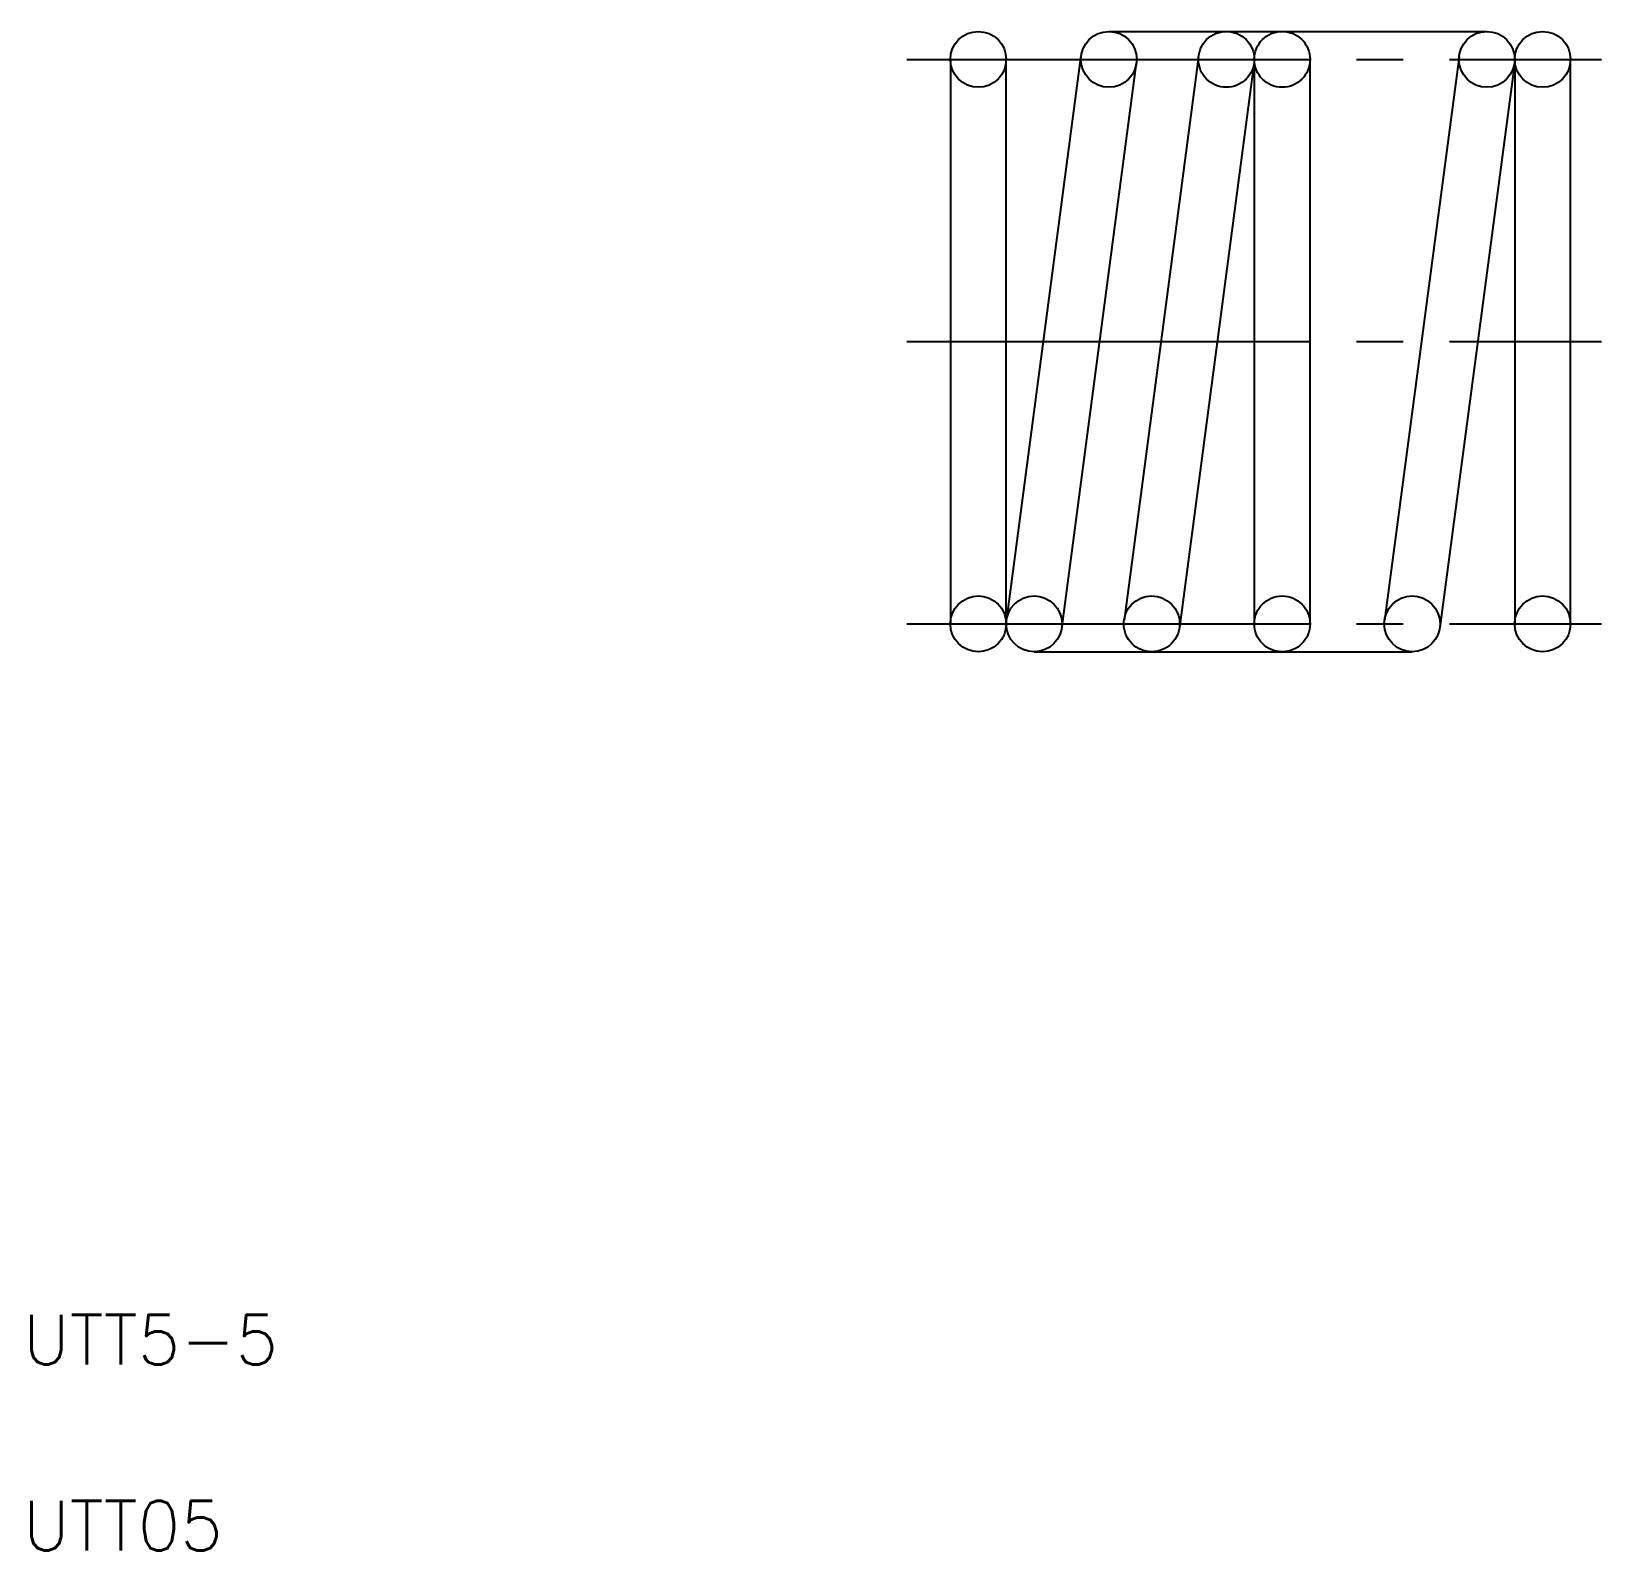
# Model space of a CAD drawing. Extents: x 3.9 to 16.6, y 2.5 to 14.7.
import ezdxf

# ---------------------------------------------------------------- set-up
doc = ezdxf.new("R2010")
doc.units = 0
doc.header["$LTSCALE"] = 0.25
doc.linetypes.add('CENTER', pattern=[17.5, 13, -1.5, 1.5, -1.5])
doc.linetypes.add('PHANTOM', pattern=[63.5, 31.75, -6.35, 6.35, -6.35, 6.35, -6.35])
doc.layers.get('0').update_dxf_attribs({"linetype": 'CONTINUOUS'})
doc.layers.add('CENTER', color=1, linetype='CENTER')
doc.styles.get("Standard").update_dxf_attribs({"font": 'txt.shx'})

msp = doc.modelspace()

# ---------------------------------------------------------------- linework, layer by layer
at = {"color": 3, "linetype": 'PHANTOM'}
for p, q in [((12.588, 14.697), (15.635, 14.697)), ((13.311, 14.492), (12.71, 9.95)), ((13.757, 14.434), (13.156, 9.892)), ((13.76, 14.472), (13.76, 9.922)), ((14.21, 9.922), (14.21, 14.472)), ((11.985, 9.697), (15.033, 9.697))]:
    msp.add_line(p, q, dxfattribs=at)
at = {"color": 7, "linetype": 'CONTINUOUS'}
for p, q in [((11.31, 14.472), (11.31, 9.922)), ((11.76, 9.922), (11.76, 14.472)), ((11.764, 9.961), (12.365, 14.502)), ((12.21, 9.903), (12.811, 14.445)), ((15.411, 14.492), (14.81, 9.95)), ((15.857, 14.434), (15.256, 9.892)), ((15.86, 14.472), (15.86, 9.922)), ((16.31, 9.922), (16.31, 14.472))]:
    msp.add_line(p, q, dxfattribs=at)
for centre in [(11.535, 14.472), (12.588, 14.472), (15.635, 14.472), (16.085, 14.472), (11.535, 9.922), (11.985, 9.922), (15.033, 9.922), (16.085, 9.922)]:
    msp.add_circle(centre, 0.225, dxfattribs=at)
at = {"color": 3, "linetype": 'PHANTOM'}
for centre in [(13.535, 14.472), (13.985, 14.472), (12.933, 9.922), (13.985, 9.922)]:
    msp.add_circle(centre, 0.225, dxfattribs=at)
at = {"layer": 'CENTER', "color": 1, "linetype": 'CENTER'}
for p, q in [((10.96, 14.472), (16.56, 14.472)), ((10.96, 12.197), (16.56, 12.197)), ((10.96, 9.922), (16.56, 9.922))]:
    msp.add_line(p, q, dxfattribs=at)

# ---------------------------------------------------------------- texts
for s, p in [('UTT5-5', (3.832, 3.953)), ('UTT05', (3.832, 2.453))]:
    msp.add_text(s, height=0.4).set_placement(p)

doc.saveas('drawing.dxf')
